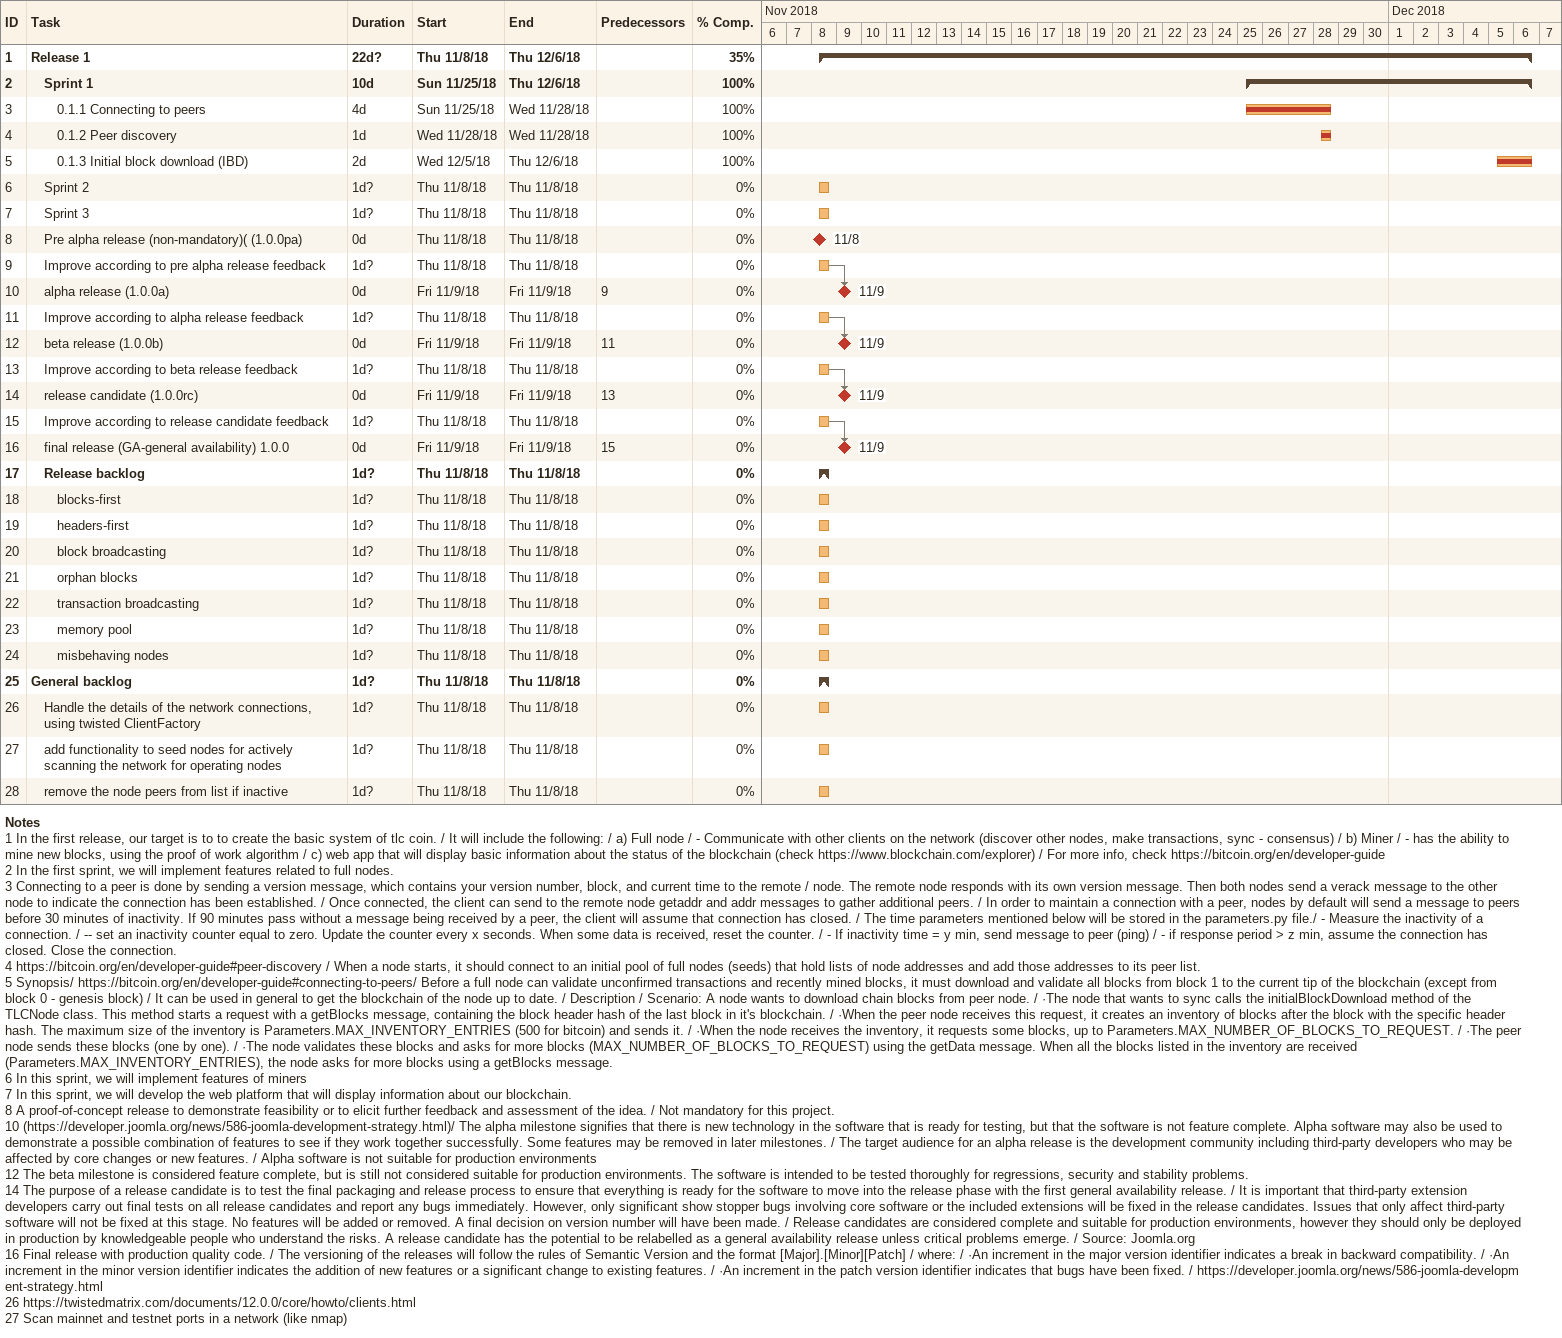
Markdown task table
| ID | Level | Task | Duration | Start | Finish | Predecessors | % complete |
|---|---|---|---|---|---|---|---|
| 1 | 1 | **Release 1** | 22d? | 2018-11-08 | 2018-12-06 |  | 35 |
| 2 | 2 | **Sprint 1** | 10d | 2018-11-25 | 2018-12-06 |  | 100 |
| 3 | 3 | 0.1.1 Connecting to peers | 4d | 2018-11-25 | 2018-11-28 |  | 100 |
| 4 | 3 | 0.1.2 Peer discovery | 1d | 2018-11-28 | 2018-11-28 |  | 100 |
| 5 | 3 | 0.1.3 Initial block download (IBD) | 2d | 2018-12-05 | 2018-12-06 |  | 100 |
| 6 | 2 | Sprint 2 | 1d? | 2018-11-08 | 2018-11-08 |  | 0 |
| 7 | 2 | Sprint 3 | 1d? | 2018-11-08 | 2018-11-08 |  | 0 |
| 8 | 2 | Pre alpha release (non-mandatory)( (1.0.0pa) | 0d | 2018-11-08 | 2018-11-08 |  | 0 |
| 9 | 2 | Improve according to pre alpha release feedback | 1d? | 2018-11-08 | 2018-11-08 |  | 0 |
| 10 | 2 | alpha release (1.0.0a) | 0d | 2018-11-09 | 2018-11-09 | 9 | 0 |
| 11 | 2 | Improve according to alpha release feedback | 1d? | 2018-11-08 | 2018-11-08 |  | 0 |
| 12 | 2 | beta release (1.0.0b) | 0d | 2018-11-09 | 2018-11-09 | 11 | 0 |
| 13 | 2 | Improve according to beta release feedback | 1d? | 2018-11-08 | 2018-11-08 |  | 0 |
| 14 | 2 | release candidate (1.0.0rc) | 0d | 2018-11-09 | 2018-11-09 | 13 | 0 |
| 15 | 2 | Improve according to release candidate feedback | 1d? | 2018-11-08 | 2018-11-08 |  | 0 |
| 16 | 2 | final release (GA-general availability) 1.0.0 | 0d | 2018-11-09 | 2018-11-09 | 15 | 0 |
| 17 | 2 | **Release backlog** | 1d? | 2018-11-08 | 2018-11-08 |  | 0 |
| 18 | 3 | blocks-first | 1d? | 2018-11-08 | 2018-11-08 |  | 0 |
| 19 | 3 | headers-first | 1d? | 2018-11-08 | 2018-11-08 |  | 0 |
| 20 | 3 | block broadcasting | 1d? | 2018-11-08 | 2018-11-08 |  | 0 |
| 21 | 3 | orphan blocks | 1d? | 2018-11-08 | 2018-11-08 |  | 0 |
| 22 | 3 | transaction broadcasting | 1d? | 2018-11-08 | 2018-11-08 |  | 0 |
| 23 | 3 | memory pool | 1d? | 2018-11-08 | 2018-11-08 |  | 0 |
| 24 | 3 | misbehaving nodes | 1d? | 2018-11-08 | 2018-11-08 |  | 0 |
| 25 | 1 | **General backlog** | 1d? | 2018-11-08 | 2018-11-08 |  | 0 |
| 26 | 2 | Handle the details of the network connections, using twisted ClientFactory | 1d? | 2018-11-08 | 2018-11-08 |  | 0 |
| 27 | 2 | add functionality to seed nodes for actively scanning the network for operating nodes | 1d? | 2018-11-08 | 2018-11-08 |  | 0 |
| 28 | 2 | remove the node peers from list if inactive | 1d? | 2018-11-08 | 2018-11-08 |  | 0 |

Notes
- 1: In the first release, our target is to to create the basic system of tlc coin. / It will include the following: / a) Full node / - Communicate with other clients on the network (discover other nodes, make transactions, sync - consensus) / b) Miner / - has the ability to mine new blocks, using the proof of work algorithm / c) web app that will display basic information about the status of the blockchain (check https://www.blockchain.com/explorer) / For more info, check https://bitcoin.org/en/developer-guide
- 2: In the first sprint, we will implement features related to full nodes.
- 3: Connecting to a peer is done by sending a version message, which contains your version number, block, and current time to the remote / node. The remote node responds with its own version message. Then both nodes send a verack message to the other node to indicate the connection has been established. / Once connected, the client can send to the remote node getaddr and addr messages to gather additional peers. / In order to maintain a connection with a peer, nodes by default will send a message to peers before 30 minutes of inactivity. If 90 minutes pass without a message being received by a peer, the client will assume that connection has closed. / The time parameters mentioned below will be stored in the parameters.py file./ - Measure the inactivity of a connection. / -- set an inactivity counter equal to zero. Update the counter every x seconds. When some data is received, reset the counter. / - If inactivity time = y min, send message to peer (ping) / - if response period > z min, assume the connection has closed. Close the connection.
- 4: https://bitcoin.org/en/developer-guide#peer-discovery / When a node starts, it should connect to an initial pool of full nodes (seeds) that hold lists of node addresses and add those addresses to its peer list.
- 5: Synopsis/ https://bitcoin.org/en/developer-guide#connecting-to-peers/ Before a full node can validate unconfirmed transactions and recently mined blocks, it must download and validate all blocks from block 1 to the current tip of the blockchain (except from block 0 - genesis block) / It can be used in general to get the blockchain of the node up to date. / Description / Scenario: A node wants to download chain blocks from peer node. / ·The node that wants to sync calls the initialBlockDownload method of the TLCNode class. This method starts a request with a getBlocks message, containing the block header hash of the last block in it's blockchain. / ·When the peer node receives this request, it creates an inventory of blocks after the block with the specific header hash. The maximum size of the inventory is Parameters.MAX_INVENTORY_ENTRIES (500 for bitcoin) and sends it. / ·When the node receives the inventory, it requests some blocks, up to Parameters.MAX_NUMBER_OF_BLOCKS_TO_REQUEST. / ·The peer node sends these blocks (one by one). / ·The node validates these blocks and asks for more blocks (MAX_NUMBER_OF_BLOCKS_TO_REQUEST) using the getData message. When all the blocks listed in the inventory are received (Parameters.MAX_INVENTORY_ENTRIES), the node asks for more blocks using a getBlocks message.
- 6: In this sprint, we will implement features of miners
- 7: In this sprint, we will develop the web platform that will display information about our blockchain.
- 8: A proof-of-concept release to demonstrate feasibility or to elicit further feedback and assessment of the idea. / Not mandatory for this project.
- 10: (https://developer.joomla.org/news/586-joomla-development-strategy.html)/ The alpha milestone signifies that there is new technology in the software that is ready for testing, but that the software is not feature complete. Alpha software may also be used to demonstrate a possible combination of features to see if they work together successfully. Some features may be removed in later milestones. / The target audience for an alpha release is the development community including third-party developers who may be affected by core changes or new features. / Alpha software is not suitable for production environments
- 12: The beta milestone is considered feature complete, but is still not considered suitable for production environments. The software is intended to be tested thoroughly for regressions, security and stability problems.
- 14: The purpose of a release candidate is to test the final packaging and release process to ensure that everything is ready for the software to move into the release phase with the first general availability release. / It is important that third-party extension developers carry out final tests on all release candidates and report any bugs immediately. However, only significant show stopper bugs involving core software or the included extensions will be fixed in the release candidates. Issues that only affect third-party software will not be fixed at this stage. No features will be added or removed. A final decision on version number will have been made. / Release candidates are considered complete and suitable for production environments, however they should only be deployed in production by knowledgeable people who understand the risks. A release candidate has the potential to be relabelled as a general availability release unless critical problems emerge. / Source: Joomla.org
- 16: Final release with production quality code. / The versioning of the releases will follow the rules of Semantic Version and the format [Major].[Minor][Patch] / where: / ·An increment in the major version identifier indicates a break in backward compatibility. / ·An increment in the minor version identifier indicates the addition of new features or a significant change to existing features. / ·An increment in the patch version identifier indicates that bugs have been fixed. / https://developer.joomla.org/news/586-joomla-development-strategy.html
- 26: https://twistedmatrix.com/documents/12.0.0/core/howto/clients.html
- 27: Scan mainnet and testnet ports in a network (like nmap)
